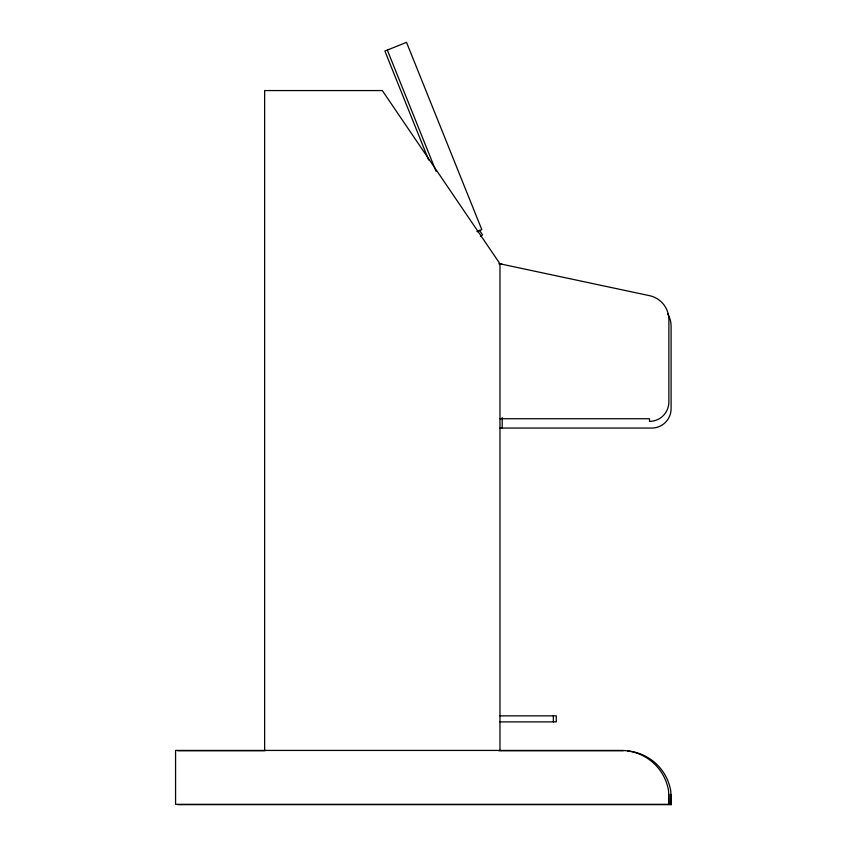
<?xml version="1.0" encoding="UTF-8"?>
<svg xmlns="http://www.w3.org/2000/svg" width="847" height="847" viewBox="0 0 847 847"><rect width="100%" height="100%" fill="white"/><g stroke="black" fill="none" stroke-linecap="round" stroke-linejoin="round"><path stroke-width="1.27" d="M668.876 804.322L668.569 790.802A48.215 48.215 0 0 0 620.999 750.431L175.573 750.431L175.573 804.322L668.876 804.322L668.876 794.073M177.796 804.65L671.099 804.65L670.792 791.13A48.215 48.215 0 0 0 627.743 750.961M477.306 231.76L479.444 230.31L482.536 234.852L480.397 236.302M477.041 231.549L481.805 229.632L406.518 42.35L384.877 51.053L428.667 159.988M498.798 263.809L502.197 264.285M499.974 418.736L649.511 418.736L649.511 421.383A19.365 19.365 0 0 0 668.876 402.018L668.876 319.605A24.468 24.468 0 0 0 649.511 295.667L499.974 263.809L382.315 90.565L264.645 90.565L264.645 750.431M499.974 428.063L651.735 428.063A19.365 19.365 0 0 0 671.099 408.699L671.099 326.286A24.468 24.468 0 0 0 667.754 313.93M499.974 715.853L556.267 715.853L556.267 721.888L499.974 721.888M177.796 750.749L265.037 750.749M498.978 750.749L623.223 750.749M387.312 50.068L436.025 171.253M671.099 794.401L671.099 804.65M553.356 715.853L553.356 721.888M502.197 417.56L502.197 428.063M499.974 263.809L499.974 750.431"/></g></svg>
